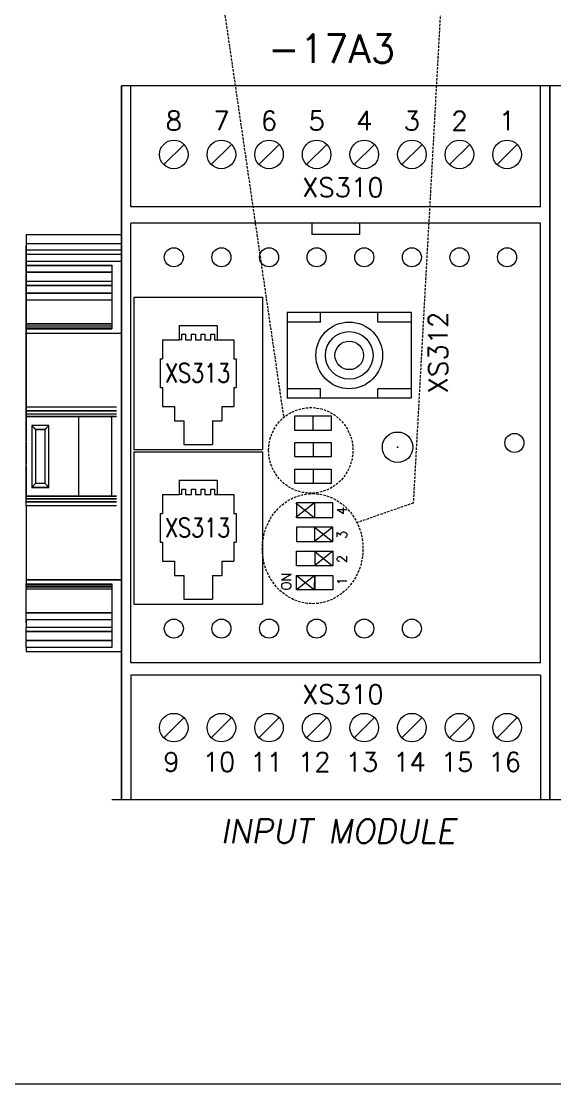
# Model space of a CAD drawing. Extents: x -2993 to 3661, y -4147 to -1441.
# Drawn here: x -245.6 to -189.6, y -2598 to -2486.4 of the extents above; entities that cross this region are included whole.
import ezdxf
from ezdxf.enums import TextEntityAlignment as Align

# ---------------------------------------------------------------- set-up
doc = ezdxf.new("R2010")
doc.units = 0
doc.header["$LTSCALE"] = 0.1
doc.header["$MEASUREMENT"] = 0
doc.linetypes.add('DASHED', pattern=[19.05, 12.7, -6.35])
doc.layers.get('0').update_dxf_attribs({"linetype": 'CONTINUOUS'})
doc.layers.add('50C', color=7, linetype='CONTINUOUS')
doc.layers.add('DIM', color=5, linetype='CONTINUOUS')
doc.styles.get("Standard").update_dxf_attribs({"font": 'simplex.shx'})

msp = doc.modelspace()

# ---------------------------------------------------------------- linework, layer by layer
at = {"linetype": 'DASHED', "lineweight": 13, "ltscale": 0.2}
for p, q in [((-198.76, -2434.57), (-204.44, -2537.03)), ((-224.32, -2485.05), (-218.05, -2528.06)), ((-204.44, -2537.03), (-210.35, -2539.09))]:
    msp.add_line(p, q, dxfattribs=at)
at = {"linetype": 'Continuous', "lineweight": 13}
for p, q in [((-190.08, -2493.22), (-235.08, -2493.22)), ((-235.08, -2568.22), (-235.08, -2493.22)), ((-235.08, -2568.22), (-235.08, -2493.22)), ((-235.08, -2568.22), (-235.08, -2493.22)), ((-235.08, -2568.22), (-235.08, -2493.22)), ((-235.08, -2568.22), (-235.08, -2493.22)), ((-235.08, -2568.22), (-235.08, -2493.22)), ((-235.08, -2568.22), (-235.08, -2493.22)), ((-235.08, -2568.22), (-235.08, -2493.22)), ((-235.08, -2568.22), (-235.08, -2493.22)), ((-235.08, -2568.22), (-235.08, -2493.22)), ((-235.08, -2568.22), (-235.08, -2493.22)), ((-235.08, -2568.22), (-235.08, -2493.22)), ((-235.08, -2568.22), (-235.08, -2493.22)), ((-235.08, -2568.22), (-235.08, -2493.22)), ((-235.08, -2568.22), (-235.08, -2493.22)), ((-145.08, -2493.22), (-190.08, -2493.22)), ((-190.08, -2568.22), (-190.08, -2493.22)), ((-190.08, -2568.22), (-190.08, -2493.22)), ((-190.08, -2568.22), (-190.08, -2493.22)), ((-190.08, -2568.22), (-190.08, -2493.22)), ((-190.08, -2568.22), (-190.08, -2493.22)), ((-190.08, -2568.22), (-190.08, -2493.22)), ((-190.08, -2568.22), (-190.08, -2493.22)), ((-190.08, -2568.22), (-190.08, -2493.22)), ((-190.08, -2568.22), (-190.08, -2493.22)), ((-190.08, -2568.22), (-190.08, -2493.22)), ((-190.08, -2568.22), (-190.08, -2493.22)), ((-190.08, -2568.22), (-190.08, -2493.22)), ((-190.08, -2568.22), (-190.08, -2493.22)), ((-190.08, -2568.22), (-190.08, -2493.22)), ((-190.08, -2568.22), (-190.08, -2493.22)), ((-190.08, -2568.22), (-235.08, -2568.22)), ((-145.08, -2568.22), (-190.08, -2568.22))]:
    msp.add_line(p, q, dxfattribs=at)
at = {"lineweight": 13}
for p, q in [((-190.08, -2493.22), (-235.08, -2493.22)), ((-190.08, -2493.22), (-235.08, -2493.22)), ((-235.08, -2493.22), (-235.08, -2568.22)), ((-235.08, -2493.22), (-235.08, -2568.22)), ((-235.08, -2493.22), (-235.08, -2568.22)), ((-235.08, -2493.22), (-235.08, -2568.22)), ((-235.08, -2493.22), (-235.08, -2568.22)), ((-235.08, -2493.22), (-235.08, -2568.22)), ((-235.08, -2493.22), (-235.08, -2568.22)), ((-235.08, -2493.22), (-235.08, -2568.22)), ((-235.08, -2493.22), (-235.08, -2568.22)), ((-235.08, -2493.22), (-235.08, -2568.22)), ((-235.08, -2493.22), (-235.08, -2568.22)), ((-235.08, -2493.22), (-235.08, -2568.22)), ((-235.08, -2493.22), (-235.08, -2568.22)), ((-235.08, -2493.22), (-235.08, -2568.22)), ((-235.08, -2493.22), (-235.08, -2568.22)), ((-235.08, -2493.22), (-235.08, -2568.22)), ((-235.08, -2493.22), (-235.08, -2568.22)), ((-235.08, -2493.22), (-235.08, -2568.22)), ((-235.08, -2493.22), (-235.08, -2568.22)), ((-235.08, -2493.22), (-235.08, -2568.22)), ((-235.08, -2493.22), (-235.08, -2568.22)), ((-235.08, -2493.22), (-235.08, -2568.22)), ((-235.08, -2493.22), (-235.08, -2568.22)), ((-235.08, -2493.22), (-235.08, -2568.22)), ((-235.08, -2493.22), (-235.08, -2568.22)), ((-234.08, -2505.92), (-234.08, -2493.22)), ((-191.08, -2505.92), (-191.08, -2493.22)), ((-145.08, -2493.22), (-190.08, -2493.22)), ((-145.08, -2493.22), (-190.08, -2493.22)), ((-190.08, -2493.22), (-190.08, -2568.22)), ((-190.08, -2493.22), (-190.08, -2568.22)), ((-190.08, -2493.22), (-190.08, -2568.22)), ((-190.08, -2493.22), (-190.08, -2568.22)), ((-190.08, -2493.22), (-190.08, -2568.22)), ((-190.08, -2493.22), (-190.08, -2568.22)), ((-190.08, -2493.22), (-190.08, -2568.22)), ((-190.08, -2493.22), (-190.08, -2568.22)), ((-190.08, -2493.22), (-190.08, -2568.22)), ((-190.08, -2493.22), (-190.08, -2568.22)), ((-190.08, -2493.22), (-190.08, -2568.22)), ((-190.08, -2493.22), (-190.08, -2568.22)), ((-190.08, -2493.22), (-190.08, -2568.22)), ((-190.08, -2493.22), (-190.08, -2568.22)), ((-190.08, -2493.22), (-190.08, -2568.22)), ((-190.08, -2493.22), (-190.08, -2568.22)), ((-190.08, -2493.22), (-190.08, -2568.22)), ((-190.08, -2493.22), (-190.08, -2568.22)), ((-190.08, -2493.22), (-190.08, -2568.22)), ((-190.08, -2493.22), (-190.08, -2568.22)), ((-190.08, -2493.22), (-190.08, -2568.22)), ((-190.08, -2493.22), (-190.08, -2568.22)), ((-190.08, -2493.22), (-190.08, -2568.22)), ((-190.08, -2493.22), (-190.08, -2568.22)), ((-190.08, -2493.22), (-190.08, -2568.22)), ((-228.51, -2499.36), (-230.64, -2501.48)), ((-223.51, -2499.36), (-225.64, -2501.48)), ((-218.51, -2499.36), (-220.64, -2501.48)), ((-213.51, -2499.36), (-215.64, -2501.48)), ((-208.51, -2499.36), (-210.64, -2501.48)), ((-203.51, -2499.36), (-205.64, -2501.48)), ((-198.51, -2499.36), (-200.64, -2501.48)), ((-193.51, -2499.36), (-195.64, -2501.48)), ((-235.08, -2552.92), (-235.08, -2502.92)), ((-235.08, -2552.92), (-235.08, -2502.92)), ((-235.08, -2552.92), (-235.08, -2502.92)), ((-190.08, -2552.92), (-190.08, -2502.92)), ((-190.08, -2552.92), (-190.08, -2502.92)), ((-190.08, -2552.92), (-190.08, -2502.92)), ((-235.08, -2555.72), (-235.08, -2505.72)), ((-235.08, -2555.72), (-235.08, -2505.72)), ((-235.08, -2555.72), (-235.08, -2505.72)), ((-191.08, -2505.92), (-234.08, -2505.92)), ((-190.08, -2555.72), (-190.08, -2505.72)), ((-190.08, -2555.72), (-190.08, -2505.72)), ((-190.08, -2555.72), (-190.08, -2505.72)), ((-235.08, -2553.82), (-235.08, -2507.62)), ((-235.08, -2553.82), (-235.08, -2507.62)), ((-235.08, -2553.82), (-235.08, -2507.62)), ((-235.08, -2553.82), (-235.08, -2507.62)), ((-235.08, -2553.82), (-235.08, -2507.62)), ((-191.08, -2507.62), (-234.08, -2507.62)), ((-234.08, -2553.82), (-234.08, -2507.62)), ((-215.08, -2507.62), (-215.08, -2508.82)), ((-210.08, -2507.62), (-210.08, -2508.82)), ((-191.08, -2553.82), (-191.08, -2507.62)), ((-190.08, -2553.82), (-190.08, -2507.62)), ((-190.08, -2553.82), (-190.08, -2507.62)), ((-190.08, -2553.82), (-190.08, -2507.62)), ((-190.08, -2553.82), (-190.08, -2507.62)), ((-190.08, -2553.82), (-190.08, -2507.62)), ((-235.1, -2508.82), (-235.1, -2552.62)), ((-210.08, -2508.82), (-215.08, -2508.82)), ((-233.77, -2515.39), (-233.77, -2531.39)), ((-233.77, -2515.39), (-220.27, -2515.39)), ((-220.27, -2515.39), (-220.27, -2531.39)), ((-217.66, -2517.02), (-217.66, -2526.02)), ((-204.66, -2517.02), (-217.66, -2517.02)), ((-214.16, -2518.02), (-214.16, -2517.02)), ((-208.16, -2518.02), (-208.16, -2517.02)), ((-204.66, -2517.02), (-204.66, -2526.02)), ((-229.02, -2518.39), (-229.02, -2519.89)), ((-229.02, -2518.39), (-225.02, -2518.39)), ((-225.02, -2518.39), (-225.02, -2519.89)), ((-214.16, -2518.02), (-217.66, -2518.02)), ((-204.66, -2518.02), (-208.16, -2518.02)), ((-228.75, -2519.31), (-228.34, -2519.31)), ((-228.75, -2519.89), (-228.75, -2519.31)), ((-228.34, -2519.31), (-228.34, -2519.89)), ((-227.73, -2519.31), (-227.32, -2519.31)), ((-227.73, -2519.89), (-227.73, -2519.31)), ((-227.32, -2519.31), (-227.32, -2519.89)), ((-226.71, -2519.31), (-226.31, -2519.31)), ((-226.71, -2519.89), (-226.71, -2519.31)), ((-226.31, -2519.31), (-226.31, -2519.89)), ((-225.7, -2519.31), (-225.29, -2519.31)), ((-225.7, -2519.89), (-225.7, -2519.31)), ((-225.29, -2519.31), (-225.29, -2519.89)), ((-230.77, -2519.89), (-229.02, -2519.89)), ((-230.77, -2519.89), (-230.77, -2521.89)), ((-228.75, -2519.89), (-229.02, -2519.89)), ((-228.34, -2519.89), (-227.73, -2519.89)), ((-227.32, -2519.89), (-226.71, -2519.89)), ((-226.31, -2519.89), (-225.7, -2519.89)), ((-225.29, -2519.89), (-225.02, -2519.89)), ((-225.02, -2519.89), (-223.27, -2519.89)), ((-223.27, -2519.89), (-223.27, -2521.89)), ((-231.02, -2521.89), (-230.77, -2521.89)), ((-231.02, -2521.89), (-231.02, -2524.89)), ((-223.27, -2521.89), (-223.02, -2521.89)), ((-223.02, -2521.89), (-223.02, -2524.89)), ((-231.02, -2524.89), (-230.77, -2524.89)), ((-230.77, -2524.89), (-230.77, -2526.89)), ((-223.27, -2524.89), (-223.02, -2524.89)), ((-223.27, -2524.89), (-223.27, -2526.89)), ((-214.16, -2525.02), (-217.66, -2525.02)), ((-214.16, -2526.02), (-214.16, -2525.02)), ((-208.16, -2526.02), (-208.16, -2525.02)), ((-204.66, -2525.02), (-208.16, -2525.02)), ((-204.66, -2526.02), (-217.66, -2526.02)), ((-230.77, -2526.89), (-229.52, -2526.89)), ((-229.52, -2526.89), (-229.52, -2528.39)), ((-224.52, -2526.89), (-224.52, -2528.39)), ((-224.52, -2526.89), (-223.27, -2526.89)), ((-229.52, -2528.39), (-228.52, -2528.39)), ((-228.52, -2528.39), (-228.52, -2530.89)), ((-225.52, -2528.39), (-225.52, -2530.89)), ((-225.52, -2528.39), (-224.52, -2528.39)), ((-216.88, -2527.87), (-213.07, -2527.87)), ((-216.88, -2529.4), (-216.88, -2527.87)), ((-214.97, -2527.87), (-214.97, -2529.4)), ((-213.07, -2527.87), (-213.07, -2529.4)), ((-213.07, -2529.4), (-216.88, -2529.4)), ((-228.52, -2530.89), (-225.52, -2530.89)), ((-216.88, -2532.19), (-216.88, -2530.67)), ((-216.88, -2530.67), (-213.07, -2530.67)), ((-214.95, -2530.67), (-214.95, -2532.19)), ((-213.07, -2530.67), (-213.07, -2532.19)), ((-233.77, -2531.39), (-220.27, -2531.39)), ((-233.77, -2531.64), (-220.27, -2531.64)), ((-233.77, -2531.64), (-233.77, -2547.64)), ((-220.27, -2531.64), (-220.27, -2547.64)), ((-213.07, -2532.19), (-216.88, -2532.19)), ((-216.88, -2534.98), (-216.88, -2533.46)), ((-216.88, -2533.46), (-213.07, -2533.46)), ((-214.95, -2533.46), (-214.95, -2534.98)), ((-213.07, -2533.46), (-213.07, -2534.98)), ((-229.02, -2534.64), (-229.02, -2536.14)), ((-229.02, -2534.64), (-225.02, -2534.64)), ((-225.02, -2534.64), (-225.02, -2536.14)), ((-213.07, -2534.98), (-216.88, -2534.98)), ((-230.77, -2536.14), (-229.02, -2536.14)), ((-230.77, -2536.14), (-230.77, -2538.14)), ((-228.75, -2536.14), (-229.02, -2536.14)), ((-228.75, -2535.56), (-228.34, -2535.56)), ((-228.75, -2536.14), (-228.75, -2535.56)), ((-228.34, -2535.56), (-228.34, -2536.14)), ((-228.34, -2536.14), (-227.73, -2536.14)), ((-227.73, -2535.56), (-227.32, -2535.56)), ((-227.73, -2536.14), (-227.73, -2535.56)), ((-227.32, -2535.56), (-227.32, -2536.14)), ((-227.32, -2536.14), (-226.71, -2536.14)), ((-226.71, -2536.14), (-226.71, -2535.56)), ((-226.71, -2535.56), (-226.31, -2535.56)), ((-226.31, -2535.56), (-226.31, -2536.14)), ((-226.31, -2536.14), (-225.7, -2536.14)), ((-225.7, -2535.56), (-225.29, -2535.56)), ((-225.7, -2536.14), (-225.7, -2535.56)), ((-225.29, -2535.56), (-225.29, -2536.14)), ((-225.29, -2536.14), (-225.02, -2536.14)), ((-225.02, -2536.14), (-223.27, -2536.14)), ((-223.27, -2536.14), (-223.27, -2538.14)), ((-216.75, -2537.02), (-214.84, -2538.54)), ((-214.82, -2537.02), (-216.75, -2538.54)), ((-216.7, -2537.02), (-216.7, -2538.54)), ((-212.89, -2537.02), (-216.7, -2537.02)), ((-214.82, -2537.02), (-214.82, -2538.54)), ((-212.89, -2538.54), (-212.89, -2537.02)), ((-231.02, -2538.14), (-230.77, -2538.14)), ((-231.02, -2538.14), (-231.02, -2541.14)), ((-223.27, -2538.14), (-223.02, -2538.14)), ((-223.02, -2538.14), (-223.02, -2541.14)), ((-216.7, -2538.54), (-212.89, -2538.54)), ((-216.7, -2539.56), (-216.7, -2541.08)), ((-212.89, -2539.56), (-216.7, -2539.56)), ((-214.82, -2539.56), (-214.82, -2541.08)), ((-214.82, -2539.56), (-212.91, -2541.08)), ((-212.89, -2539.56), (-214.82, -2541.08)), ((-212.89, -2541.08), (-212.89, -2539.56)), ((-231.02, -2541.14), (-230.77, -2541.14)), ((-230.77, -2541.14), (-230.77, -2543.14)), ((-223.27, -2541.14), (-223.02, -2541.14)), ((-223.27, -2541.14), (-223.27, -2543.14)), ((-216.7, -2541.08), (-212.89, -2541.08)), ((-216.7, -2543.62), (-216.7, -2542.1)), ((-216.7, -2542.1), (-212.89, -2542.1)), ((-214.82, -2542.1), (-212.91, -2543.62)), ((-212.89, -2542.1), (-214.82, -2543.62)), ((-214.77, -2542.1), (-214.77, -2543.62)), ((-212.89, -2542.1), (-212.89, -2543.62)), ((-230.77, -2543.14), (-229.52, -2543.14)), ((-229.52, -2543.14), (-229.52, -2544.64)), ((-224.52, -2543.14), (-223.27, -2543.14)), ((-224.52, -2543.14), (-224.52, -2544.64)), ((-212.89, -2543.62), (-216.7, -2543.62)), ((-229.52, -2544.64), (-228.52, -2544.64)), ((-228.52, -2544.64), (-228.52, -2547.14)), ((-225.52, -2544.64), (-224.52, -2544.64)), ((-225.52, -2544.64), (-225.52, -2547.14)), ((-216.7, -2546.16), (-216.7, -2544.64)), ((-216.7, -2544.64), (-212.89, -2544.64)), ((-216.7, -2544.64), (-214.79, -2546.16)), ((-214.77, -2544.64), (-216.7, -2546.16)), ((-214.79, -2546.16), (-214.77, -2544.64)), ((-214.77, -2544.64), (-214.77, -2546.16)), ((-212.89, -2544.64), (-212.89, -2546.16)), ((-212.89, -2546.16), (-216.7, -2546.16)), ((-233.77, -2547.64), (-220.27, -2547.64)), ((-228.52, -2547.14), (-225.52, -2547.14)), ((-191.08, -2553.82), (-234.08, -2553.82)), ((-191.08, -2555.12), (-234.08, -2555.12)), ((-234.08, -2555.12), (-234.08, -2568.22)), ((-191.08, -2555.12), (-191.08, -2568.22)), ((-228.51, -2559.56), (-230.64, -2561.68)), ((-223.51, -2559.56), (-225.64, -2561.68)), ((-218.51, -2559.56), (-220.64, -2561.68)), ((-213.51, -2559.56), (-215.64, -2561.68)), ((-208.51, -2559.56), (-210.64, -2561.68)), ((-203.51, -2559.56), (-205.64, -2561.68)), ((-198.51, -2559.56), (-200.64, -2561.68)), ((-193.51, -2559.56), (-195.64, -2561.68)), ((-235.08, -2568.22), (-236.08, -2568.22)), ((-190.08, -2568.22), (-235.08, -2568.22)), ((-190.08, -2568.22), (-191.08, -2568.22)), ((-145.08, -2568.22), (-190.08, -2568.22))]:
    msp.add_line(p, q, dxfattribs=at)
at = {"color": 7, "linetype": 'Continuous', "lineweight": 13}
for p, q in [((-245.1, -2508.82), (-235.1, -2508.82)), ((-245.1, -2508.82), (-245.1, -2509.81)), ((-245.1, -2508.84), (-235.1, -2508.84)), ((-245.1, -2508.84), (-245.1, -2509.82)), ((-245.1, -2509.49), (-245.1, -2510.69)), ((-235.1, -2509.81), (-245.1, -2509.81)), ((-245.1, -2509.81), (-245.1, -2510.42)), ((-235.1, -2509.82), (-245.1, -2509.82)), ((-245.1, -2509.82), (-245.1, -2510.44)), ((-245.1, -2512.02), (-245.1, -2510.02)), ((-245.1, -2510.42), (-235.1, -2510.42)), ((-245.1, -2510.92), (-245.1, -2510.42)), ((-245.1, -2510.44), (-235.1, -2510.44)), ((-245.1, -2510.94), (-245.1, -2510.44)), ((-245.1, -2510.69), (-245.1, -2521.79)), ((-235.1, -2510.92), (-245.1, -2510.92)), ((-245.1, -2510.92), (-245.1, -2511.62)), ((-235.1, -2510.94), (-245.1, -2510.94)), ((-245.1, -2510.94), (-245.1, -2511.64)), ((-245.1, -2511.62), (-235.1, -2511.62)), ((-245.1, -2511.62), (-245.1, -2512.06)), ((-245.1, -2511.64), (-235.1, -2511.64)), ((-245.1, -2511.64), (-245.1, -2512.08)), ((-245.1, -2533.52), (-245.1, -2512.02)), ((-245.1, -2512.75), (-245.1, -2512.06)), ((-245.1, -2512.06), (-236.1, -2512.06)), ((-245.1, -2512.08), (-236.1, -2512.08)), ((-245.1, -2512.77), (-245.1, -2512.08)), ((-245.1, -2512.8), (-245.1, -2512.75)), ((-245.1, -2512.75), (-236.1, -2512.75)), ((-245.1, -2512.77), (-236.1, -2512.77)), ((-245.1, -2512.82), (-245.1, -2512.77)), ((-245.1, -2513.75), (-245.1, -2512.8)), ((-236.1, -2512.8), (-245.1, -2512.8)), ((-236.1, -2512.82), (-245.1, -2512.82)), ((-245.1, -2513.77), (-245.1, -2512.82)), ((-236.1, -2512.06), (-236.1, -2518.74)), ((-245.1, -2514.19), (-245.1, -2513.75)), ((-236.1, -2513.75), (-245.1, -2513.75)), ((-236.1, -2513.77), (-245.1, -2513.77)), ((-245.1, -2514.21), (-245.1, -2513.77)), ((-245.1, -2514.19), (-245.1, -2514.96)), ((-236.1, -2514.19), (-245.1, -2514.19)), ((-236.1, -2514.21), (-245.1, -2514.21)), ((-245.1, -2514.21), (-245.1, -2514.98)), ((-245.1, -2515.67), (-245.1, -2514.96)), ((-245.1, -2514.96), (-236.1, -2514.96)), ((-245.1, -2514.98), (-236.1, -2514.98)), ((-245.1, -2515.69), (-245.1, -2514.98)), ((-245.1, -2518.21), (-245.1, -2515.67)), ((-245.1, -2515.67), (-236.1, -2515.67)), ((-245.1, -2515.69), (-236.1, -2515.69)), ((-245.1, -2518.23), (-245.1, -2515.69)), ((-245.1, -2518.21), (-245.1, -2518.41)), ((-236.1, -2518.21), (-245.1, -2518.21)), ((-236.1, -2518.23), (-245.1, -2518.23)), ((-245.1, -2518.23), (-245.1, -2518.43)), ((-245.1, -2518.65), (-245.1, -2518.41)), ((-245.1, -2518.41), (-236.1, -2518.41)), ((-245.1, -2518.43), (-236.1, -2518.43)), ((-245.1, -2518.67), (-245.1, -2518.43)), ((-245.1, -2518.74), (-245.1, -2518.65)), ((-236.1, -2518.65), (-245.1, -2518.65)), ((-236.1, -2518.67), (-245.1, -2518.67)), ((-245.1, -2518.76), (-245.1, -2518.67)), ((-245.1, -2518.74), (-245.1, -2519.18)), ((-236.1, -2518.74), (-245.1, -2518.74)), ((-236.1, -2518.76), (-245.1, -2518.76)), ((-245.1, -2518.76), (-245.1, -2519.19)), ((-245.1, -2519.18), (-235.1, -2519.18)), ((-245.1, -2519.18), (-245.1, -2526.92)), ((-245.1, -2519.19), (-235.1, -2519.19)), ((-245.1, -2519.19), (-245.1, -2526.94)), ((-245.1, -2521.79), (-245.1, -2523.29)), ((-245.1, -2523.29), (-245.1, -2524.79)), ((-245.1, -2524.79), (-245.1, -2525.69)), ((-245.1, -2525.69), (-245.1, -2526.61)), ((-245.1, -2526.61), (-245.1, -2527.15)), ((-245.1, -2526.92), (-235.6, -2526.92)), ((-245.1, -2527.32), (-245.1, -2526.92)), ((-245.1, -2526.94), (-235.6, -2526.94)), ((-245.1, -2527.34), (-245.1, -2526.94)), ((-245.1, -2527.15), (-245.1, -2527.17)), ((-245.1, -2527.17), (-245.1, -2528.69)), ((-245.1, -2527.32), (-235.6, -2527.32)), ((-245.1, -2527.69), (-245.1, -2527.32)), ((-245.1, -2527.34), (-235.6, -2527.34)), ((-245.1, -2527.71), (-245.1, -2527.34)), ((-235.6, -2527.69), (-245.1, -2527.69)), ((-245.1, -2527.92), (-245.1, -2527.69)), ((-235.6, -2527.71), (-245.1, -2527.71)), ((-245.1, -2527.94), (-245.1, -2527.71)), ((-245.1, -2527.92), (-235.6, -2527.92)), ((-245.1, -2536.32), (-245.1, -2527.92)), ((-245.1, -2527.94), (-235.6, -2527.94)), ((-245.1, -2536.34), (-245.1, -2527.94)), ((-245.1, -2528.69), (-245.1, -2529.29)), ((-239.6, -2528.12), (-239.6, -2536.12)), ((-236.1, -2536.12), (-236.1, -2528.12)), ((-245.1, -2529.29), (-245.1, -2530.49)), ((-244.5, -2528.87), (-244.1, -2529.27)), ((-244.5, -2528.87), (-244.5, -2535.37)), ((-242.7, -2528.87), (-244.5, -2528.87)), ((-244.5, -2528.89), (-244.1, -2529.29)), ((-244.5, -2528.89), (-244.5, -2535.39)), ((-242.7, -2528.89), (-244.5, -2528.89)), ((-244.1, -2529.27), (-244.1, -2534.97)), ((-244.1, -2529.27), (-243.1, -2529.27)), ((-244.1, -2529.29), (-244.1, -2534.99)), ((-244.1, -2529.29), (-243.1, -2529.29)), ((-243.1, -2529.27), (-242.7, -2528.87)), ((-243.1, -2529.29), (-242.7, -2528.89)), ((-243.1, -2534.97), (-243.1, -2529.27)), ((-243.1, -2534.99), (-243.1, -2529.29)), ((-242.7, -2535.37), (-242.7, -2528.87)), ((-242.7, -2535.39), (-242.7, -2528.89)), ((-245.1, -2530.64), (-245.1, -2530.49)), ((-245.1, -2530.64), (-245.1, -2532.94)), ((-245.1, -2533.17), (-245.1, -2532.94)), ((-245.1, -2533.17), (-245.1, -2534.09)), ((-245.1, -2534.09), (-245.1, -2534.99)), ((-245.1, -2534.99), (-245.1, -2536.49)), ((-244.1, -2534.97), (-244.5, -2535.37)), ((-244.1, -2534.99), (-244.5, -2535.39)), ((-244.5, -2535.37), (-242.7, -2535.37)), ((-244.5, -2535.39), (-242.7, -2535.39)), ((-243.1, -2534.97), (-244.1, -2534.97)), ((-243.1, -2534.99), (-244.1, -2534.99)), ((-242.7, -2535.37), (-243.1, -2534.97)), ((-242.7, -2535.39), (-243.1, -2534.99)), ((-235.6, -2536.32), (-245.1, -2536.32)), ((-245.1, -2536.56), (-245.1, -2536.32)), ((-235.6, -2536.34), (-245.1, -2536.34)), ((-245.1, -2536.58), (-245.1, -2536.34)), ((-245.1, -2536.56), (-235.6, -2536.56)), ((-245.1, -2536.92), (-245.1, -2536.56)), ((-245.1, -2536.58), (-235.6, -2536.58)), ((-245.1, -2536.94), (-245.1, -2536.58)), ((-235.6, -2536.92), (-245.1, -2536.92)), ((-245.1, -2537.32), (-245.1, -2536.92)), ((-235.6, -2536.94), (-245.1, -2536.94)), ((-245.1, -2537.34), (-245.1, -2536.94)), ((-235.6, -2537.32), (-245.1, -2537.32)), ((-245.1, -2537.32), (-245.1, -2545.07)), ((-235.6, -2537.34), (-245.1, -2537.34)), ((-245.1, -2537.34), (-245.1, -2545.09)), ((-245.1, -2545.07), (-235.1, -2545.07)), ((-245.1, -2545.07), (-245.1, -2545.51)), ((-245.1, -2545.09), (-235.1, -2545.09)), ((-245.1, -2545.09), (-245.1, -2545.52)), ((-245.1, -2545.6), (-245.1, -2545.51)), ((-245.1, -2545.51), (-236.1, -2545.51)), ((-236.1, -2545.51), (-236.1, -2552.19)), ((-245.1, -2545.52), (-236.1, -2545.52)), ((-245.1, -2545.62), (-245.1, -2545.52)), ((-245.1, -2545.84), (-245.1, -2545.6)), ((-245.1, -2545.6), (-236.1, -2545.6)), ((-245.1, -2545.62), (-236.1, -2545.62)), ((-245.1, -2545.86), (-245.1, -2545.62)), ((-245.1, -2545.84), (-245.1, -2546.04)), ((-236.1, -2545.84), (-245.1, -2545.84)), ((-236.1, -2545.86), (-245.1, -2545.86)), ((-245.1, -2545.86), (-245.1, -2546.05)), ((-245.1, -2548.57), (-245.1, -2546.04)), ((-245.1, -2546.04), (-236.1, -2546.04)), ((-245.1, -2546.05), (-236.1, -2546.05)), ((-245.1, -2548.59), (-245.1, -2546.05)), ((-245.1, -2549.29), (-245.1, -2548.57)), ((-236.1, -2548.57), (-245.1, -2548.57)), ((-236.1, -2548.59), (-245.1, -2548.59)), ((-245.1, -2549.61), (-245.1, -2548.59)), ((-245.1, -2549.3), (-245.1, -2548.59)), ((-245.1, -2549.29), (-245.1, -2550.06)), ((-236.1, -2549.29), (-245.1, -2549.29)), ((-236.1, -2549.3), (-245.1, -2549.3)), ((-245.1, -2549.3), (-245.1, -2550.08)), ((-245.1, -2550.5), (-245.1, -2550.06)), ((-245.1, -2550.06), (-236.1, -2550.06)), ((-245.1, -2550.08), (-236.1, -2550.08)), ((-245.1, -2550.51), (-245.1, -2550.08)), ((-245.1, -2551.45), (-245.1, -2550.5)), ((-245.1, -2550.5), (-236.1, -2550.5)), ((-245.1, -2550.51), (-236.1, -2550.51)), ((-245.1, -2551.47), (-245.1, -2550.51)), ((-245.1, -2551.49), (-245.1, -2551.45)), ((-245.1, -2551.45), (-236.1, -2551.45)), ((-245.1, -2551.47), (-236.1, -2551.47)), ((-245.1, -2551.51), (-245.1, -2551.47)), ((-245.1, -2552.19), (-245.1, -2551.49)), ((-236.1, -2551.49), (-245.1, -2551.49)), ((-236.1, -2551.51), (-245.1, -2551.51)), ((-245.1, -2552.21), (-245.1, -2551.51)), ((-245.1, -2552.19), (-245.1, -2552.62)), ((-236.1, -2552.19), (-245.1, -2552.19)), ((-236.1, -2552.21), (-245.1, -2552.21)), ((-245.1, -2552.21), (-245.1, -2552.64)), ((-245.1, -2552.62), (-235.1, -2552.62)), ((-245.1, -2552.64), (-235.1, -2552.64))]:
    msp.add_line(p, q, dxfattribs=at)
at = {"lineweight": 13, "const_width": 0.1}
msp.add_lwpolyline([(-206.03, -2531.17, 1), (-206.13, -2531.17, 1)], format="xyb", close=True, dxfattribs=at)
at = {"lineweight": 13}
for centre, radius in [((-229.58, -2500.42), 1.5), ((-224.58, -2500.42), 1.5), ((-219.58, -2500.42), 1.5), ((-214.58, -2500.42), 1.5), ((-209.58, -2500.42), 1.5), ((-204.58, -2500.42), 1.5), ((-199.58, -2500.42), 1.5), ((-194.58, -2500.42), 1.5), ((-229.58, -2511.22), 1), ((-224.58, -2511.22), 1), ((-219.58, -2511.22), 1), ((-214.58, -2511.22), 1), ((-209.58, -2511.22), 1), ((-204.58, -2511.22), 1), ((-199.58, -2511.22), 1), ((-194.58, -2511.22), 1), ((-211.16, -2521.52), 3.5), ((-211.16, -2521.52), 2.5), ((-211.16, -2521.52), 1.5), ((-206.08, -2531.17), 1.6), ((-193.81, -2530.72), 1), ((-229.58, -2550.22), 1), ((-224.58, -2550.22), 1), ((-219.58, -2550.22), 1), ((-214.58, -2550.22), 1), ((-209.58, -2550.22), 1), ((-204.58, -2550.22), 1), ((-229.58, -2560.62), 1.5), ((-224.58, -2560.62), 1.5), ((-219.58, -2560.62), 1.5), ((-214.58, -2560.62), 1.5), ((-209.58, -2560.62), 1.5), ((-204.58, -2560.62), 1.5), ((-199.58, -2560.62), 1.5), ((-194.58, -2560.62), 1.5)]:
    msp.add_circle(centre, radius, dxfattribs=at)
at = {"color": 7, "linetype": 'Continuous', "lineweight": 13}
for centre, start, end in [((-239.4, -2528.12), 90, 180), ((-236.3, -2528.12), 0, 90), ((-239.4, -2536.12), 180, 270), ((-236.3, -2536.12), 270, 0)]:
    msp.add_arc(centre, 0.2, start, end, dxfattribs=at)
at = {"linetype": 'DASHED', "lineweight": 13, "ltscale": 0.2}
msp.add_ellipse((-215.2, -2531.5), major_axis=(-0.01, -4.5), ratio=0.984111, start_param=-1.570796, end_param=4.712389, dxfattribs=at)
msp.add_ellipse((-215, -2541.82), major_axis=(0, 5.78), ratio=0.914373, dxfattribs=at)
at = {"layer": '50C', "lineweight": 13}
for p, q in [((-235.08, -2505.72), (-235.08, -2555.72)), ((-235.08, -2505.72), (-235.08, -2555.72)), ((-235.08, -2505.72), (-235.08, -2555.72)), ((-235.08, -2505.72), (-235.08, -2555.72)), ((-235.08, -2505.72), (-235.08, -2555.72)), ((-235.08, -2505.72), (-235.08, -2555.72)), ((-235.08, -2505.72), (-235.08, -2555.72)), ((-190.08, -2505.72), (-190.08, -2555.72)), ((-190.08, -2505.72), (-190.08, -2555.72)), ((-190.08, -2505.72), (-190.08, -2555.72)), ((-190.08, -2505.72), (-190.08, -2555.72)), ((-190.08, -2505.72), (-190.08, -2555.72)), ((-190.08, -2505.72), (-190.08, -2555.72)), ((-190.08, -2505.72), (-190.08, -2555.72))]:
    msp.add_line(p, q, dxfattribs=at)
at = {"layer": 'DIM', "lineweight": 13}
msp.add_lwpolyline([(-324.06, -2598.02), (81.99, -2598.02), (81.99, -2375.22), (-324.06, -2375.22)], close=True, dxfattribs=at)

# ---------------------------------------------------------------- texts
at = {"lineweight": 13}
msp.add_text('-17A3', height=3, dxfattribs=at).set_placement((-213.02, -2490.81), align=Align.CENTER)
at = {"lineweight": 13, "text_generation_flag": 6}
for s, p in [('8', (-229.58, -2497.88)), ('7', (-224.58, -2497.88)), ('6', (-219.58, -2497.88)), ('5', (-214.58, -2497.88)), ('4', (-209.58, -2497.88)), ('3', (-204.58, -2497.88)), ('2', (-199.58, -2497.88)), ('1', (-194.58, -2497.88)), ('XS310', (-211.83, -2504.88)), ('XS310', (-211.83, -2558.13)), ('9', (-229.83, -2565.22)), ('10', (-224.83, -2565.22)), ('11', (-219.83, -2565.22)), ('12', (-214.83, -2565.22)), ('13', (-209.83, -2565.22)), ('14', (-204.83, -2565.22)), ('15', (-199.83, -2565.22)), ('16', (-194.83, -2565.22))]:
    msp.add_text(s, height=2, rotation=180, dxfattribs=at).set_placement(p, align=Align.CENTER)
msp.add_text('XS312', height=2, rotation=270, dxfattribs=at).set_placement((-201.83, -2521.21), align=Align.MIDDLE_CENTER)
at = {"lineweight": 13, "text_generation_flag": 6, "width": 0.8}
for p in [(-227.08, -2523.37), (-227.08, -2539.62)]:
    msp.add_text('XS313', height=2, rotation=180, dxfattribs=at).set_placement(p, align=Align.MIDDLE_CENTER)
at = {"lineweight": 13}
for s, p in [('4', (-211.41, -2538.26)), ('3', (-211.41, -2540.8)), ('3', (-211.41, -2540.8)), ('2', (-211.41, -2543.34)), ('2', (-211.41, -2543.34)), ('ON', (-217.27, -2546.21)), ('1', (-211.41, -2545.69))]:
    msp.add_text(s, height=1, rotation=90, dxfattribs=at).set_placement(p)
at = {"lineweight": 13, "oblique": 10}
msp.add_text('INPUT MODULE', height=2.5, dxfattribs=at).set_placement((-212.32, -2572.75), align=Align.CENTER)

doc.saveas('drawing.dxf')
